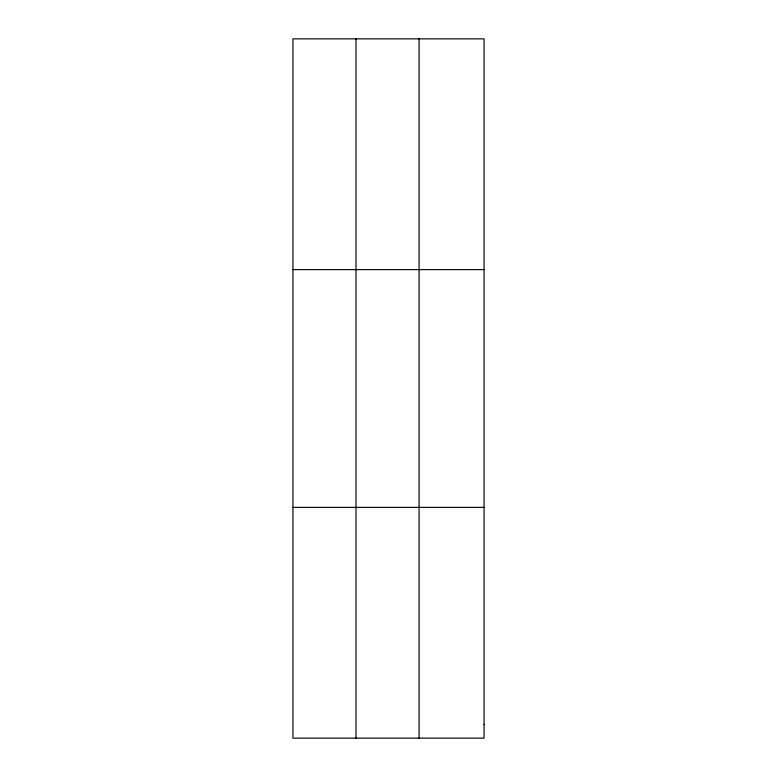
<?xml version="1.0" encoding="UTF-8"?>
<svg xmlns="http://www.w3.org/2000/svg" width="777" height="777" viewBox="0 0 777 777"><rect width="100%" height="100%" fill="white"/><g stroke="black" fill="none" stroke-linecap="round" stroke-linejoin="round"><path stroke-width="1.17" d="M356.012 738.15L356.012 38.85M419.075 738.15L419.075 38.85M292.948 269.619L484.052 269.619M292.948 507.381L484.052 507.381M484.052 724.572L484.052 738.15L292.948 738.15L292.948 38.85L484.052 38.85L484.052 724.572"/></g></svg>
